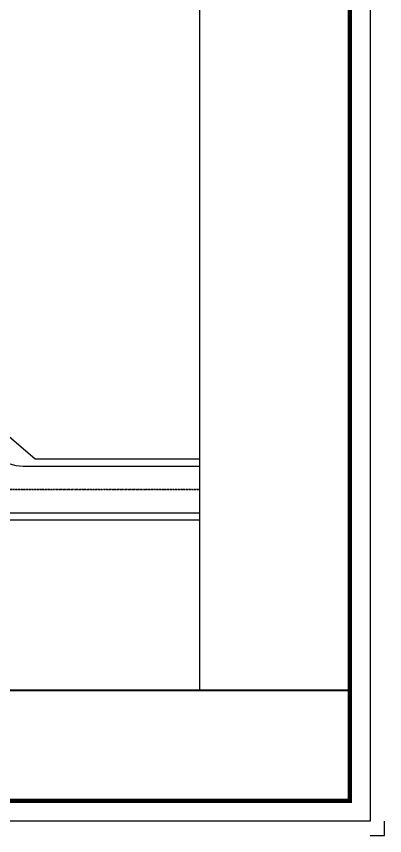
# Model space of a CAD drawing. Header units: millimetres. Extents: x 48598 to 491737630, y -729628 to 3796815806.
# Drawn here: x 490051464 to 490231573, y 3796207806 to 3796608528 of the extents above; entities that cross this region are included whole.
import ezdxf

# ---------------------------------------------------------------- set-up
doc = ezdxf.new("R2010")
doc.units = ezdxf.units.MM
doc.header["$LTSCALE"] = 0.4
doc.linetypes.add('DASHDOT', pattern=[25.4, 12.7, -6.35, 0, -6.35])
doc.layers.get('0').update_dxf_attribs({"color": 251})
for name, color, linetype in [('PUB_TITLE', 7, 'Continuous'), ('RD-侧石线', 7, 'Continuous'), ('Red Line$0$RD-红线', 7, 'Continuous'), ('建筑-图框', 3, 'Continuous'), ('道路中心线', 1, 'DASHDOT')]:
    doc.layers.add(name, color=color, linetype=linetype)

# ---------------------------------------------------------------- blocks, each defined once
blk = doc.blocks.new('TK')
at = {"layer": '建筑-图框'}
blk.add_lwpolyline([(829585, -1084872), (913685, -1084872), (913685, -1144272), (829585, -1144272)], close=True, dxfattribs=at)
at = {"layer": '建筑-图框', "const_width": 200}
blk.add_lwpolyline([(832085, -1143272), (912685, -1143272), (912685, -1085872), (832085, -1085872)], close=True, dxfattribs=at)
at = {"layer": '建筑-图框'}
blk.add_lwpolyline([(913685, -1144972), (914385, -1144972), (914385, -1144272)], dxfattribs=at)

msp = doc.modelspace()

# ---------------------------------------------------------------- linework, layer by layer
at = {"layer": 'PUB_TITLE'}
msp.add_lwpolyline([(489487835.455, 3796278805.864), (490141235.455, 3796278805.864), (490141235.455, 3796740805.864), (489487835.455, 3796740805.864)], close=True, dxfattribs=at)
at = {"layer": 'PUB_TITLE', "const_width": 1000}
msp.add_lwpolyline([(489408573.455, 3796278805.864), (490214573.455, 3796278805.864)], dxfattribs=at)
at = {"layer": 'RD-侧石线'}
for points in [[(490141235.455, 3796643894.422), (490021093.717, 3796627832.852, 0.4204831719), (490003981.395, 3796604936.265), (490034999.456, 3796405455.559, 0.3697208973), (490054761.971, 3796388528.512), (490141235.455, 3796388528.512)], [(490141235.455, 3796365528.512), (489687068.197, 3796365528.512, 0.4791308383), (489662651.584, 3796335159.246), (489675043.815, 3796278805.864)]]:
    msp.add_lwpolyline(points, format="xyb", dxfattribs=at)
at = {"layer": 'Red Line$0$RD-红线', "linetype": 'ByBlock'}
for points in [[(490037556.395, 3796411790.995), (490060629.349, 3796392028.481)], [(490060629.349, 3796392028.481), (490141235.455, 3796392028.481)], [(490141235.455, 3796362028.481), (489687068.203, 3796362028.481)]]:
    msp.add_lwpolyline(points, dxfattribs=at)
at = {"layer": '道路中心线', "ltscale": 0.3}
for points in [[(490141235.455, 3796377028.622), (489487835.455, 3796377028.573)], [(489487835.455, 3796377028.481), (490141235.455, 3796377028.481)]]:
    msp.add_lwpolyline(points, dxfattribs=at)

# ---------------------------------------------------------------- block references
at = {"xscale": 10, "yscale": 10, "zscale": 10}
msp.add_blockref('TK', (481087720.217, 3807657523.798), dxfattribs=at)

doc.saveas('drawing.dxf')
